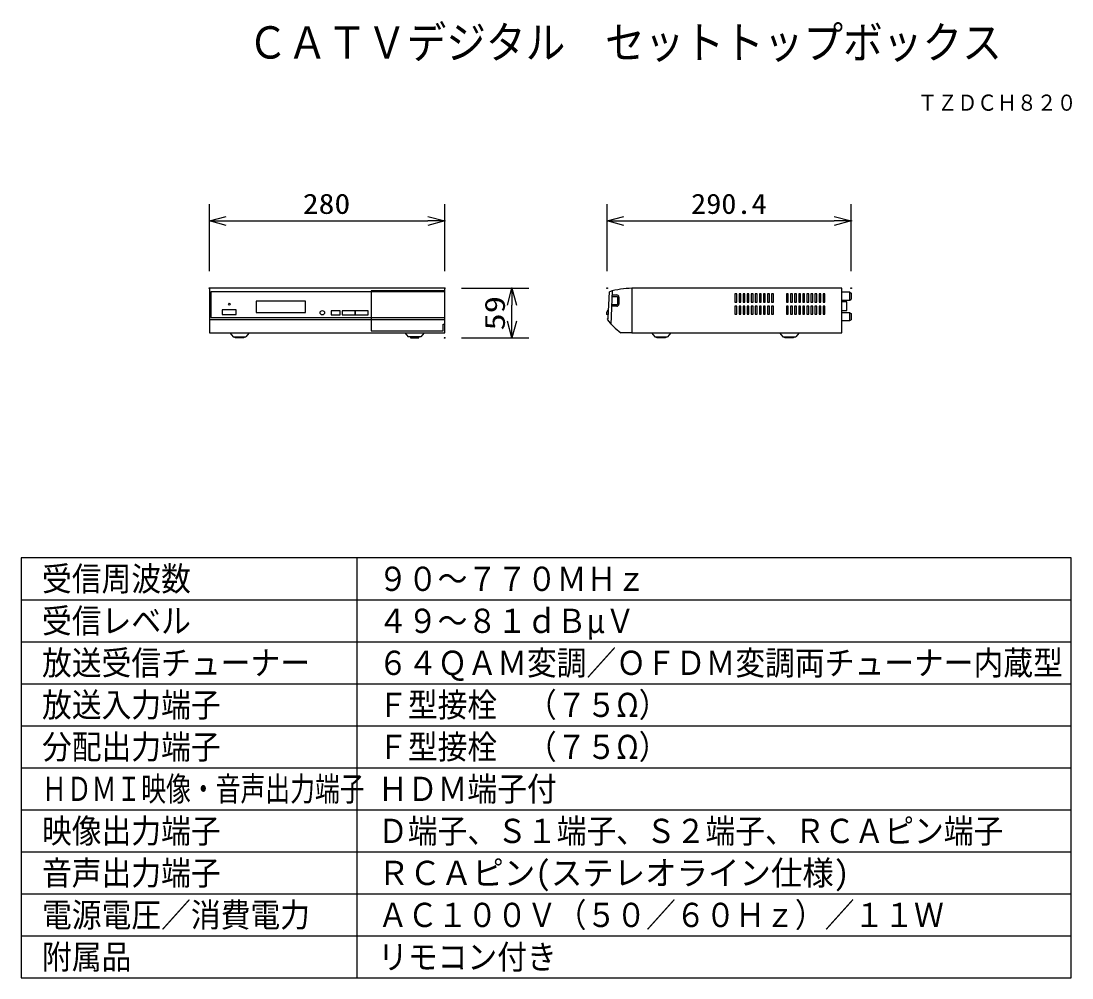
# Model space of a CAD drawing. Units: millimetres, scale not verified. Extents: x -63 to 63, y -57 to 57.
import ezdxf
from ezdxf.enums import TextEntityAlignment as Align

# ---------------------------------------------------------------- set-up
doc = ezdxf.new("R2010")
doc.units = ezdxf.units.MM
doc.header["$LTSCALE"] = 0.190236
doc.header["$PDMODE"] = 32
doc.header["$PDSIZE"] = 0.0951
for name, color, linetype in [('0-0_MOJI1', 2, 'Continuous'), ('0-1_TOUROKU', 1, 'Continuous'), ('0-2_GAIKEI', 1, 'Continuous'), ('0-3_WAKU', 7, 'Continuous')]:
    doc.layers.add(name, color=color, linetype=linetype)
doc.styles.add('ＭＳ ゴシック', font='')
doc.styles.get('ＭＳ ゴシック').set_extended_font_data('MS Gothic')

# ---------------------------------------------------------------- blocks, each defined once
blk = doc.blocks.new('_OPEN30')
at = {"layer": '0-3_WAKU'}
blk.add_line((0, 0), (-1, 0), dxfattribs=at)
blk.add_lwpolyline([(-1, 0.26795), (0, 0), (-1, -0.26795)], dxfattribs=at)

msp = doc.modelspace()

# ---------------------------------------------------------------- linework, layer by layer
at = {"layer": '0-2_GAIKEI', "color": 3}
for p, q in [((-40.07, 27.6027), (-40.07, 35.6027)), ((-12.07, 27.6027), (-12.07, 35.6027)), ((7.2648, 27.6027), (7.2648, 35.6027)), ((36.3049, 27.6027), (36.3049, 35.6027)), ((-38.07, 33.6027), (-14.07, 33.6027)), ((9.2648, 33.6027), (34.3049, 33.6027)), ((-10.07, 25.5777), (-2.07, 25.5777)), ((-4.07, 21.6777), (-4.07, 23.5777)), ((-10.07, 19.6777), (-2.07, 19.6777))]:
    msp.add_line(p, q, dxfattribs=at)
at = {"layer": '0-2_GAIKEI', "color": 7}
for p, q in [((-40.07, 25.5777), (-40.07, 20.2977)), ((-12.07, 25.5777), (-40.07, 25.5777)), ((-12.07, 20.2977), (-12.07, 25.5777)), ((7.3999, 22.0548), (7.5287, 25.1771)), ((36.1704, 25.1031), (35.1849, 25.1031)), ((36.1704, 25.1031), (36.3049, 25.0045)), ((35.1849, 24.1732), (36.1704, 24.1732)), ((35.8137, 23.9558), (35.1849, 23.9558)), ((35.8137, 22.936), (35.8137, 23.9558)), ((36.1704, 24.1732), (36.3049, 24.2718)), ((36.3049, 25.0045), (36.3049, 24.2718)), ((35.1849, 22.936), (35.8137, 22.936)), ((36.1704, 22.6735), (35.1849, 22.6735)), ((7.3999, 22.0548), (7.2648, 21.8934)), ((35.1849, 21.7436), (36.1704, 21.7436)), ((36.1704, 21.7436), (36.3049, 21.8422)), ((-40.07, 20.2977), (-12.07, 20.2977)), ((-37.6452, 20.2977), (-37.2433, 19.7863)), ((-35.3281, 20.2977), (-35.73, 19.7863)), ((-16.8119, 20.2977), (-16.4101, 19.7863)), ((-14.4949, 20.2977), (-14.8967, 19.7863)), ((10.2135, 20.2977), (8.9158, 20.2977)), ((14.8626, 20.2977), (14.4608, 19.7863)), ((27.7969, 20.2977), (28.1987, 19.7863)), ((30.1139, 20.2977), (29.7121, 19.7863)), ((-37.2433, 19.7863), (-35.73, 19.7863)), ((-37.0116, 19.6777), (-37.0116, 19.7863)), ((-35.9906, 19.6777), (-37.0116, 19.6777)), ((-35.9906, 19.7863), (-35.9906, 19.6777)), ((-14.8967, 19.7863), (-16.4101, 19.7863)), ((28.1987, 19.7863), (29.7121, 19.7863)), ((28.4304, 19.6777), (28.4304, 19.7863)), ((29.4514, 19.6777), (28.4304, 19.6777)), ((29.4514, 19.7863), (29.4514, 19.6777))]:
    msp.add_line(p, q, dxfattribs=at)
at = {"layer": '0-2_GAIKEI'}
for p, q in [((-12.07, 25.1436), (-39.9105, 25.1436)), ((-20.8096, 25.2655), (-20.8096, 20.5309)), ((-12.07, 25.2655), (-20.8096, 25.2655)), ((7.7476, 21.2693), (7.9131, 25.2814)), ((36.1704, 24.1732), (36.1704, 25.1031)), ((7.8928, 24.7894), (8.4043, 24.7894)), ((7.8928, 24.6189), (8.4924, 24.6189)), ((8.6628, 24.5308), (8.6628, 23.6976)), ((8.4043, 23.439), (7.8371, 23.439)), ((36.1704, 21.7436), (36.1704, 22.6735)), ((-40.07, 21.8603), (-12.07, 21.8603)), ((-12.2406, 21.31), (-12.07, 21.31)), ((-12.2406, 20.5309), (-12.2406, 21.31)), ((7.4172, 22.4755), (7.1947, 22.4755)), ((-20.8096, 20.5309), (-12.2406, 20.5309))]:
    msp.add_line(p, q, dxfattribs=at)
for points in [[(-39.9105, 25.1436), (-39.9105, 22.0907), (-12.07, 22.0907)], [(8.4924, 24.6189), (8.4924, 23.6095), (7.8371, 23.6095)]]:
    msp.add_lwpolyline(points, dxfattribs=at)
at = {"layer": '0-2_GAIKEI', "color": 7}
msp.add_lwpolyline([(10.2135, 25.5777), (10.2135, 20.2977), (35.1849, 20.2977), (35.1849, 25.5777)], close=True, dxfattribs=at)
at = {"layer": '0-2_GAIKEI'}
for points in [[(-34.4994, 22.6937), (-28.633, 22.6937), (-28.633, 24.0363), (-34.4994, 24.0363)], [(22.4802, 24.9017), (22.4802, 23.9283), (22.6983, 23.9283), (22.6983, 24.9017)], [(22.9649, 24.9017), (22.9649, 23.9283), (23.183, 23.9283), (23.183, 24.9017)], [(23.4496, 24.9017), (23.4496, 23.9283), (23.6677, 23.9283), (23.6677, 24.9017)], [(23.9343, 24.9017), (23.9343, 23.9283), (24.1524, 23.9283), (24.1524, 24.9017)], [(24.419, 24.9017), (24.419, 23.9283), (24.6371, 23.9283), (24.6371, 24.9017)], [(24.9037, 24.9017), (24.9037, 23.9283), (25.1218, 23.9283), (25.1218, 24.9017)], [(25.3884, 24.9017), (25.3884, 23.9283), (25.6065, 23.9283), (25.6065, 24.9017)], [(25.8731, 24.9017), (25.8731, 23.9283), (26.0912, 23.9283), (26.0912, 24.9017)], [(26.3578, 24.9017), (26.3578, 23.9283), (26.5759, 23.9283), (26.5759, 24.9017)], [(26.8425, 24.9017), (26.8425, 23.9283), (27.0606, 23.9283), (27.0606, 24.9017)], [(28.615, 24.9017), (28.615, 23.9283), (28.833, 23.9283), (28.833, 24.9017)], [(29.0997, 24.9017), (29.0997, 23.9283), (29.3177, 23.9283), (29.3177, 24.9017)], [(29.5844, 24.9017), (29.5844, 23.9283), (29.8024, 23.9283), (29.8024, 24.9017)], [(30.0691, 24.9017), (30.0691, 23.9283), (30.2871, 23.9283), (30.2871, 24.9017)], [(30.5538, 24.9017), (30.5538, 23.9283), (30.7718, 23.9283), (30.7718, 24.9017)], [(31.0385, 24.9017), (31.0385, 23.9283), (31.2565, 23.9283), (31.2565, 24.9017)], [(31.5232, 24.9017), (31.5232, 23.9283), (31.7412, 23.9283), (31.7412, 24.9017)], [(32.0079, 24.9017), (32.0079, 23.9283), (32.2259, 23.9283), (32.2259, 24.9017)], [(32.4926, 24.9017), (32.4926, 23.9283), (32.7106, 23.9283), (32.7106, 24.9017)], [(32.9773, 24.9017), (32.9773, 23.9283), (33.1953, 23.9283), (33.1953, 24.9017)], [(-38.54, 22.4527), (-36.8804, 22.4527), (-36.8804, 23.0295), (-38.54, 23.0295)], [(-25.5832, 22.4328), (-24.5204, 22.4328), (-24.5204, 22.9106), (-25.5832, 22.9106)], [(-24.2675, 22.4328), (-22.7196, 22.4328), (-22.7196, 22.9106), (-24.2675, 22.9106)], [(-22.7196, 22.4328), (-21.1717, 22.4328), (-21.1717, 22.9106), (-22.7196, 22.9106)], [(22.4802, 23.4542), (22.4802, 22.4809), (22.6983, 22.4809), (22.6983, 23.4542)], [(22.9649, 23.4542), (22.9649, 22.4809), (23.183, 22.4809), (23.183, 23.4542)], [(23.4496, 23.4542), (23.4496, 22.4809), (23.6677, 22.4809), (23.6677, 23.4542)], [(23.9343, 23.4542), (23.9343, 22.4809), (24.1524, 22.4809), (24.1524, 23.4542)], [(24.419, 23.4542), (24.419, 22.4809), (24.6371, 22.4809), (24.6371, 23.4542)], [(24.9037, 23.4542), (24.9037, 22.4809), (25.1218, 22.4809), (25.1218, 23.4542)], [(25.3884, 23.4542), (25.3884, 22.4809), (25.6065, 22.4809), (25.6065, 23.4542)], [(25.8731, 23.4542), (25.8731, 22.4809), (26.0912, 22.4809), (26.0912, 23.4542)], [(26.3578, 23.4542), (26.3578, 22.4809), (26.5759, 22.4809), (26.5759, 23.4542)], [(26.8425, 23.4542), (26.8425, 22.4809), (27.0606, 22.4809), (27.0606, 23.4542)], [(28.615, 23.4542), (28.615, 22.4809), (28.833, 22.4809), (28.833, 23.4542)], [(29.0997, 23.4542), (29.0997, 22.4809), (29.3177, 22.4809), (29.3177, 23.4542)], [(29.5844, 23.4542), (29.5844, 22.4809), (29.8024, 22.4809), (29.8024, 23.4542)], [(30.0691, 23.4542), (30.0691, 22.4809), (30.2871, 22.4809), (30.2871, 23.4542)], [(30.5538, 23.4542), (30.5538, 22.4809), (30.7718, 22.4809), (30.7718, 23.4542)], [(31.0385, 23.4542), (31.0385, 22.4809), (31.2565, 22.4809), (31.2565, 23.4542)], [(31.5232, 23.4542), (31.5232, 22.4809), (31.7412, 22.4809), (31.7412, 23.4542)], [(32.0079, 23.4542), (32.0079, 22.4809), (32.2259, 22.4809), (32.2259, 23.4542)], [(32.4926, 23.4542), (32.4926, 22.4809), (32.7106, 22.4809), (32.7106, 23.4542)], [(32.9773, 23.4542), (32.9773, 22.4809), (33.1953, 22.4809), (33.1953, 23.4542)]]:
    msp.add_lwpolyline(points, close=True, dxfattribs=at)
at = {"layer": '0-2_GAIKEI', "color": 7}
for points in [[(36.1704, 22.6735), (36.3049, 22.5749), (36.3049, 21.8422)], [(12.5456, 20.2977), (12.9474, 19.7863), (14.4608, 19.7863)], [(-16.1494, 19.7863), (-16.1494, 19.6777), (-15.1284, 19.6777), (-15.1284, 19.7863)], [(14.2001, 19.7863), (14.2001, 19.6777), (13.1791, 19.6777), (13.1791, 19.7863)]]:
    msp.add_lwpolyline(points, dxfattribs=at)
at = {"layer": '0-2_GAIKEI'}
for centre, radius in [((-37.7055, 23.698), 0.1098), ((-26.6318, 22.6681), 0.2639)]:
    msp.add_circle(centre, radius, dxfattribs=at)
at = {"layer": '0-2_GAIKEI', "color": 7}
for centre, radius, start, end in [((10.3258, 15.6304), 9.948, 90.6463, 106.33007), ((12.2594, 25.409), 6.1078, 215.141, 236.8086)]:
    msp.add_arc(centre, radius, start, end, dxfattribs=at)
at = {"layer": '0-2_GAIKEI'}
for centre, radius, start, end in [((8.4043, 24.5308), 0.2585, 0, 90), ((7.7802, 22.5602), 0.5916, 125.02233, 188.23196), ((8.4043, 23.6976), 0.2585, 270, 0)]:
    msp.add_arc(centre, radius, start, end, dxfattribs=at)
at = {"layer": '0-3_WAKU', "color": 4}
for p, q in [((62.5001, -6.5), (-62.5001, -6.5)), ((-22.5, -56.5001), (-22.5, -6.5)), ((62.5001, -56.5001), (62.5001, -6.5))]:
    msp.add_line(p, q, dxfattribs=at)
at = {"layer": '0-3_WAKU', "color": 1}
for p, q in [((-62.5001, -11.5), (62.5001, -11.5)), ((-62.5001, -16.5), (62.5001, -16.5)), ((-62.5001, -21.5), (62.5001, -21.5)), ((-62.5001, -26.5), (62.5001, -26.5)), ((-62.5001, -31.5001), (62.5001, -31.5001)), ((-62.5001, -36.5001), (62.5001, -36.5001)), ((-62.5001, -41.5001), (62.5001, -41.5001)), ((-62.5001, -46.5001), (62.5001, -46.5001)), ((-62.5001, -51.5001), (62.5001, -51.5001))]:
    msp.add_line(p, q, dxfattribs=at)
at = {"layer": '0-3_WAKU', "color": 4}
msp.add_lwpolyline([(-62.5001, -6.5), (-62.5001, -56.5001), (62.5001, -56.5001)], dxfattribs=at)
at = {"layer": '0-3_WAKU'}
for p in [(-12.07, 33.6027), (36.3049, 33.6027), (-40.07, 25.6027), (-12.07, 25.6027), (-12.07, 25.5777), (-4.07, 25.5777), (7.2648, 25.6027), (36.3049, 25.6027), (-12.07, 19.6777)]:
    msp.add_point(p, dxfattribs=at)

# ---------------------------------------------------------------- block references
at = {"layer": '0-2_GAIKEI', "xscale": 2, "yscale": 2}
for p, rotation in [((-40.07, 33.6027), 180), ((7.2648, 33.6027), 180), ((-4.07, 25.5777), 90), ((-4.07, 19.6777), 270)]:
    msp.add_blockref('_OPEN30', p, dxfattribs=dict(at, rotation=rotation))
for p in [(-12.07, 33.6027), (36.3049, 33.6027)]:
    msp.add_blockref('_OPEN30', p, dxfattribs=at)

# ---------------------------------------------------------------- texts
at = {"layer": '0-0_MOJI1', "style": 'ＭＳ ゴシック'}
for s, height, width, p in [('ＣＡＴＶデジタル\u3000セットトップボックス', 3.848, 0.9, (-35.5001, 51.7599)), ('受信周波数', 2.887, 0.9, (-60.0001, -11.3051)), ('９０～７７０ＭＨｚ', 2.887, 0.9, (-20, -11.3051)), ('受信レベル', 2.887, 0.9, (-60.0001, -16.3051)), ('４９～８１ｄＢμＶ', 2.887, 0.9, (-20, -16.3051)), ('放送受信チューナー', 2.887, 0.9, (-60.0001, -21.3052)), ('６４ＱＡＭ変調／ＯＦＤＭ変調両チューナー内蔵型', 2.887, 0.9, (-20, -21.3052)), ('放送入力端子', 2.887, 0.9, (-60.0001, -26.3052)), ('Ｆ型接栓\u3000（７５Ω）', 2.887, 0.9, (-20, -26.3052)), ('分配出力端子', 2.887, 0.9, (-60.0001, -31.3052)), ('Ｆ型接栓\u3000（７５Ω）', 2.887, 0.9, (-20, -31.3052)), ('ＨＤＭＩ映像・音声出力端子', 2.887, 0.75, (-60.0001, -36.3052)), ('ＨＤＭ端子付', 2.887, 0.9, (-20, -36.3052)), ('映像出力端子', 2.887, 0.9, (-60.0001, -41.3052)), ('Ｄ端子、Ｓ１端子、Ｓ２端子、ＲＣＡピン端子', 2.887, 0.9, (-20, -41.3052)), ('音声出力端子 ', 2.887, 0.9, (-60.0001, -46.3052)), ('ＲＣＡピン(ステレオライン仕様)', 2.887, 0.95, (-20, -46.3052)), ('電源電圧／消費電力', 2.887, 0.9, (-60.0001, -51.3052)), ('ＡＣ１００Ｖ（５０／６０Ｈｚ）／１１Ｗ', 2.887, 0.9, (-20, -51.3052)), ('附属品', 2.887, 0.9, (-60.0001, -56.3052)), ('リモコン付き', 2.887, 0.9, (-20, -56.3052))]:
    msp.add_text(s, height=height, dxfattribs=dict(at, width=width)).set_placement(p, align=Align.BOTTOM_LEFT)
at = {"layer": '0-1_TOUROKU', "style": 'ＭＳ ゴシック', "width": 0.9}
msp.add_text('ＴＺＤＣＨ８２０', height=1.925, dxfattribs=at).set_placement((44.2334, 46.13), align=Align.BOTTOM_LEFT)
at = {"layer": '0-2_GAIKEI', "color": 3, "style": 'ＭＳ ゴシック'}
for s, width, p in [('280', 1.15, (-28.9572, 33.7123)), ('290.4', 1.1, (17.2573, 33.7123))]:
    msp.add_text(s, height=2.406, dxfattribs=dict(at, width=width)).set_placement(p, align=Align.BOTTOM_LEFT)
at = {"layer": '0-2_GAIKEI', "color": 3, "style": 'ＭＳ ゴシック', "width": 1.25}
msp.add_text('59', height=2.406, rotation=90, dxfattribs=at).set_placement((-4.1796, 20.5608), align=Align.BOTTOM_LEFT)

doc.saveas('drawing.dxf')
